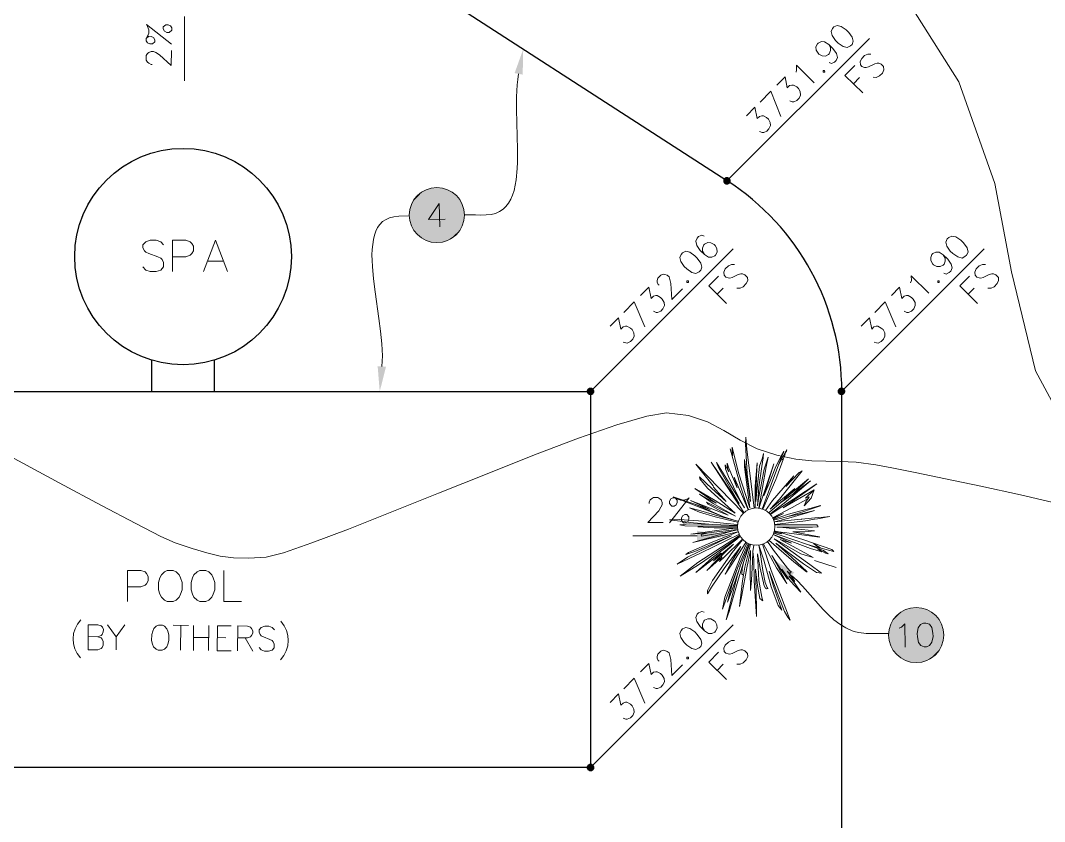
# Model space of a CAD drawing. Header units: millimetres. Extents: x -419 to 20046, y -14642 to 2638.
# Drawn here: x 8.009 to 11.274, y 19.274 to 21.83 of the extents above; entities that cross this region are included whole.
import ezdxf

# ---------------------------------------------------------------- set-up
doc = ezdxf.new("R2010")
doc.units = ezdxf.units.MM
for name, color, linetype in [('PDF11_----LN02', 7, 'Continuous'), ('PDF11_----TX00', 7, 'Continuous'), ('PDF11_PRPN$PRPNCS', 7, 'Continuous'), ('PDF11_PRPN$PRPNCW', 7, 'Continuous')]:
    doc.layers.add(name, color=color, linetype=linetype)
for name, color, linetype, true_color in [('PDF11_0', 7, 'Continuous', 0xb3b3b3), ('PDF11_EXTO$--C3-Surface-EXTO', 7, 'Continuous', 0xb3b3b3), ('PDF11_EXTO$EXLSTR', 7, 'Continuous', 0xb3b3b3)]:
    doc.layers.add(name, color=color, linetype=linetype, true_color=true_color)

msp = doc.modelspace()

# ---------------------------------------------------------------- hatches: boundary and pattern name
at = {"layer": 'PDF11_----TX00', "transparency": 33554559}
msp.add_hatch(color=256, dxfattribs=at).paths.add_polyline_path([(10.2658, 20.1858), (10.1658, 20.2024), (10.1658, 20.1691)])
at = {"layer": 'PDF11_0', "transparency": 33554559}
for points in [[(9.6116, 21.7384), (9.5841, 21.6626), (9.6099, 21.6576)], [(10.2525, 21.3275), (10.2492, 21.3217), (10.2608, 21.3192)], [(10.2608, 21.3192), (10.2575, 21.3309), (10.2525, 21.3275)], [(10.2608, 21.3192), (10.2642, 21.3309), (10.2575, 21.3309)], [(10.27, 21.3275), (10.2642, 21.3309), (10.2608, 21.3192)], [(10.2608, 21.3192), (10.2733, 21.3217), (10.27, 21.3275)], [(10.2608, 21.3192), (10.2492, 21.3217), (10.2492, 21.3159)], [(10.2608, 21.3192), (10.2492, 21.3159), (10.2525, 21.31)], [(10.2525, 21.31), (10.2575, 21.3067), (10.2608, 21.3192)], [(10.2608, 21.3192), (10.2575, 21.3067), (10.2642, 21.3067)], [(10.2608, 21.3192), (10.2733, 21.3159), (10.2733, 21.3217)], [(10.2608, 21.3192), (10.2642, 21.3067), (10.27, 21.31)], [(10.27, 21.31), (10.2733, 21.3159), (10.2608, 21.3192)], [(9.1541, 20.6467), (9.1741, 20.7258), (9.1474, 20.7275)], [(9.8175, 20.6558), (9.8141, 20.65), (9.8266, 20.6467)], [(9.8266, 20.6467), (9.8141, 20.65), (9.8141, 20.6442)], [(9.8266, 20.6467), (9.8141, 20.6442), (9.8175, 20.6383)], [(9.8266, 20.6467), (9.8233, 20.6592), (9.8175, 20.6558)], [(9.8175, 20.6383), (9.8233, 20.635), (9.8266, 20.6467)], [(9.8266, 20.6467), (9.83, 20.6592), (9.8233, 20.6592)], [(9.8266, 20.6467), (9.8233, 20.635), (9.83, 20.635)], [(9.835, 20.6558), (9.83, 20.6592), (9.8266, 20.6467)], [(9.8266, 20.6467), (9.8383, 20.65), (9.835, 20.6558)], [(9.8266, 20.6467), (9.8383, 20.6442), (9.8383, 20.65)], [(9.8266, 20.6467), (9.83, 20.635), (9.835, 20.6383)], [(9.835, 20.6383), (9.8383, 20.6442), (9.8266, 20.6467)], [(10.6175, 20.6558), (10.6142, 20.65), (10.6267, 20.6467)], [(10.6267, 20.6467), (10.6142, 20.65), (10.6142, 20.6442)], [(10.6267, 20.6467), (10.6142, 20.6442), (10.6175, 20.6383)], [(10.6267, 20.6467), (10.6233, 20.6592), (10.6175, 20.6558)], [(10.6175, 20.6383), (10.6233, 20.635), (10.6267, 20.6467)], [(10.6267, 20.6467), (10.63, 20.6592), (10.6233, 20.6592)], [(10.6267, 20.6467), (10.6233, 20.635), (10.63, 20.635)], [(10.635, 20.6558), (10.63, 20.6592), (10.6267, 20.6467)], [(10.6267, 20.6467), (10.6384, 20.65), (10.635, 20.6558)], [(10.6267, 20.6467), (10.6384, 20.6442), (10.6384, 20.65)], [(10.6267, 20.6467), (10.63, 20.635), (10.635, 20.6383)], [(10.635, 20.6383), (10.6384, 20.6442), (10.6267, 20.6467)], [(10.4067, 20.1116), (10.4583, 20.0491), (10.4758, 20.0691)], [(9.8175, 19.4557), (9.8141, 19.4499), (9.8266, 19.4466)], [(9.8266, 19.4466), (9.8141, 19.4499), (9.8141, 19.4432)], [(9.8266, 19.4466), (9.8141, 19.4432), (9.8175, 19.4382)], [(9.8266, 19.4466), (9.8233, 19.4591), (9.8175, 19.4557)], [(9.8175, 19.4382), (9.8233, 19.4349), (9.8266, 19.4466)], [(9.8266, 19.4466), (9.83, 19.4591), (9.8233, 19.4591)], [(9.8266, 19.4466), (9.8233, 19.4349), (9.83, 19.4349)], [(9.835, 19.4557), (9.83, 19.4591), (9.8266, 19.4466)], [(9.8266, 19.4466), (9.8383, 19.4499), (9.835, 19.4557)], [(9.8266, 19.4466), (9.8383, 19.4432), (9.8383, 19.4499)], [(9.8266, 19.4466), (9.83, 19.4349), (9.835, 19.4382)], [(9.835, 19.4382), (9.8383, 19.4432), (9.8266, 19.4466)]]:
    msp.add_hatch(color=7, dxfattribs=at).paths.add_polyline_path(points)
at = {"layer": 'PDF11_0', "true_color": 0xffffff, "transparency": 33554559}
for points in [[(9.3216, 21.2959), (9.2482, 21.2075), (9.3341, 21.2967)], [(9.3341, 21.2967), (9.2482, 21.2075), (9.2499, 21.1884)], [(9.3216, 21.2959), (9.2491, 21.2209), (9.2482, 21.2075)], [(9.3024, 21.29), (9.2491, 21.2209), (9.3216, 21.2959)], [(9.3024, 21.29), (9.2524, 21.2367), (9.2491, 21.2209)], [(9.3341, 21.2967), (9.2499, 21.1884), (9.3582, 21.2942)], [(9.3582, 21.2942), (9.2499, 21.1884), (9.2574, 21.17)], [(9.2907, 21.2842), (9.2524, 21.2367), (9.3024, 21.29)], [(9.3582, 21.2942), (9.2574, 21.17), (9.3783, 21.2859)], [(9.2907, 21.2842), (9.2591, 21.2517), (9.2524, 21.2367)], [(9.3783, 21.2859), (9.2574, 21.17), (9.2649, 21.1567)], [(9.2807, 21.2775), (9.2591, 21.2517), (9.2907, 21.2842)], [(9.2807, 21.2775), (9.2699, 21.2667), (9.2591, 21.2517)], [(9.3783, 21.2859), (9.2649, 21.1567), (9.3974, 21.2717)], [(9.3974, 21.2717), (9.2649, 21.1567), (9.2782, 21.1425)], [(9.3974, 21.2717), (9.2782, 21.1425), (9.4091, 21.2575)], [(9.4091, 21.2575), (9.2782, 21.1425), (9.2916, 21.1325)], [(9.4091, 21.2575), (9.2916, 21.1325), (9.4174, 21.2417)], [(9.4174, 21.2417), (9.2916, 21.1325), (9.3066, 21.1259)], [(9.4174, 21.2417), (9.3066, 21.1259), (9.4241, 21.21)], [(9.4241, 21.21), (9.3066, 21.1259), (9.3257, 21.1217)], [(9.4241, 21.21), (9.3257, 21.1217), (9.4199, 21.1817)], [(9.4199, 21.1817), (9.3257, 21.1217), (9.3457, 21.1217)], [(9.4199, 21.1817), (9.3457, 21.1217), (9.4124, 21.165)], [(9.4124, 21.165), (9.3457, 21.1217), (9.3791, 21.1325)], [(9.4124, 21.165), (9.3791, 21.1325), (9.3966, 21.145)], [(10.85, 19.9558), (10.7767, 19.8674), (10.8625, 19.9574)], [(10.8625, 19.9574), (10.7767, 19.8674), (10.7784, 19.8491)], [(10.85, 19.9558), (10.7775, 19.8816), (10.7767, 19.8674)], [(10.8309, 19.9508), (10.7775, 19.8816), (10.85, 19.9558)], [(10.8309, 19.9508), (10.7809, 19.8974), (10.7775, 19.8816)], [(10.8625, 19.9574), (10.7784, 19.8491), (10.8867, 19.9541)], [(10.8867, 19.9541), (10.7784, 19.8491), (10.7859, 19.8299)], [(10.8192, 19.9449), (10.7809, 19.8974), (10.8309, 19.9508)], [(10.8867, 19.9541), (10.7859, 19.8299), (10.9067, 19.9466)], [(10.8192, 19.9449), (10.7875, 19.9124), (10.7809, 19.8974)], [(10.9067, 19.9466), (10.7859, 19.8299), (10.7934, 19.8174)], [(10.8092, 19.9374), (10.7875, 19.9124), (10.8192, 19.9449)], [(10.8092, 19.9374), (10.7984, 19.9274), (10.7875, 19.9124)], [(10.9067, 19.9466), (10.7934, 19.8174), (10.9259, 19.9324)], [(10.9259, 19.9324), (10.7934, 19.8174), (10.8067, 19.8033)], [(10.9259, 19.9324), (10.8067, 19.8033), (10.9375, 19.9183)], [(10.9375, 19.9183), (10.8067, 19.8033), (10.82, 19.7933)], [(10.9375, 19.9183), (10.82, 19.7933), (10.9459, 19.9024)], [(10.9459, 19.9024), (10.82, 19.7933), (10.835, 19.7866)], [(10.9459, 19.9024), (10.835, 19.7866), (10.9525, 19.8708)], [(10.9525, 19.8708), (10.835, 19.7866), (10.8542, 19.7816)], [(10.9525, 19.8708), (10.8542, 19.7816), (10.9484, 19.8424)], [(10.9484, 19.8424), (10.8542, 19.7816), (10.8742, 19.7816)], [(10.9484, 19.8424), (10.8742, 19.7816), (10.9409, 19.8258)], [(10.9409, 19.8258), (10.8742, 19.7816), (10.9075, 19.7924)], [(10.9409, 19.8258), (10.9075, 19.7924), (10.925, 19.8058)]]:
    msp.add_hatch(color=7, dxfattribs=at).paths.add_polyline_path(points)

# ---------------------------------------------------------------- linework, layer by layer
at = {"layer": 'PDF11_----LN02', "lineweight": 18}
msp.add_lwpolyline([(11.6209, 20.2133), (11.5068, 20.3283), (11.3642, 20.4916), (11.2451, 20.7125), (11.1684, 21.0283), (11.1151, 21.31), (11.0009, 21.6342), (10.8359, 21.8968), (10.5433, 22.1393), (10.2192, 22.326), (9.7899, 22.516), (9.4074, 22.651), (8.9232, 22.7677), (8.6399, 22.8085), (7.959, 22.7627)], dxfattribs=at)
at = {"layer": 'PDF11_----TX00', "lineweight": 20}
for points in [[(8.4098, 21.7726), (8.414, 21.7801), (8.4182, 21.7901), (8.4182, 21.8001), (8.414, 21.8109), (8.4107, 21.8176), (8.4898, 21.7551)], [(8.5315, 21.6384), (8.5315, 21.8434)], [(10.5858, 21.7542), (10.5992, 21.7409), (10.61, 21.7251), (10.6133, 21.7126), (10.6092, 21.7026), (10.6042, 21.6976), (10.5942, 21.6934), (10.5867, 21.6959)], [(8.4282, 21.6901), (8.4248, 21.6901), (8.4173, 21.6942), (8.4132, 21.6976), (8.4098, 21.7042), (8.4098, 21.7184), (8.4132, 21.7251), (8.4173, 21.7284), (8.4248, 21.7317), (8.4323, 21.7317), (8.4398, 21.7284), (8.4515, 21.7209), (8.489, 21.6867), (8.4898, 21.7342)], [(10.7275, 21.6492), (10.7375, 21.6484), (10.7475, 21.6534), (10.7575, 21.6626), (10.7617, 21.6726), (10.7609, 21.6834), (10.7525, 21.6909), (10.745, 21.6942), (10.74, 21.6942), (10.7325, 21.6917), (10.7125, 21.6826), (10.705, 21.6801), (10.7, 21.6809), (10.6917, 21.6834), (10.6867, 21.6892), (10.6859, 21.6992), (10.6909, 21.7092), (10.7, 21.7192), (10.71, 21.7234), (10.72, 21.7234)], [(10.4817, 21.6651), (10.4833, 21.6726), (10.4825, 21.6876), (10.5392, 21.6317)], [(10.695, 21.5992), (10.6375, 21.6551), (10.6692, 21.6867)], [(10.42, 21.6242), (10.4467, 21.6509), (10.4533, 21.6151), (10.4608, 21.6226), (10.4683, 21.6242), (10.4733, 21.6242), (10.4842, 21.6192), (10.4892, 21.6134), (10.495, 21.6034), (10.4958, 21.5926), (10.4917, 21.5826), (10.4842, 21.5751), (10.4742, 21.5709), (10.4692, 21.5709), (10.4617, 21.5742)], [(10.6842, 21.6484), (10.665, 21.6284)], [(10.3667, 21.5701), (10.4008, 21.6051), (10.4333, 21.5242)], [(10.3233, 21.5267), (10.35, 21.5534), (10.3575, 21.5176), (10.365, 21.5242), (10.3725, 21.5267), (10.3775, 21.5267), (10.3875, 21.5209), (10.3933, 21.5159), (10.3992, 21.5051), (10.4, 21.4951), (10.395, 21.4851), (10.3883, 21.4776), (10.3783, 21.4734), (10.3733, 21.4734), (10.365, 21.4759)], [(10.1891, 21.0834), (10.1758, 21.0967), (10.165, 21.1125), (10.1616, 21.1259), (10.1658, 21.1359), (10.1708, 21.1409), (10.1808, 21.145), (10.1883, 21.1425)], [(10.9509, 21.0825), (10.965, 21.0692), (10.9759, 21.0534), (10.9792, 21.0408), (10.975, 21.0308), (10.97, 21.0258), (10.96, 21.0208), (10.9525, 21.0242)], [(10.2925, 20.9767), (10.3033, 20.9767), (10.3133, 20.9808), (10.3225, 20.9908), (10.3275, 21.0008), (10.3267, 21.0108), (10.3183, 21.0192), (10.3108, 21.0225), (10.305, 21.0225), (10.2975, 21.02), (10.2783, 21.0108), (10.2708, 21.0083), (10.265, 21.0092), (10.2575, 21.0117), (10.2525, 21.0175), (10.2517, 21.0275), (10.2558, 21.0375), (10.2658, 21.0475), (10.2758, 21.0517), (10.2858, 21.0517)], [(11.0926, 20.9767), (11.1034, 20.9767), (11.1134, 20.9808), (11.1226, 20.9908), (11.1276, 21.0008), (11.1267, 21.0108), (11.1184, 21.0192), (11.1109, 21.0225), (11.1059, 21.0225), (11.0976, 21.02), (11.0784, 21.0108), (11.0709, 21.0083), (11.0651, 21.0092), (11.0576, 21.0117), (11.0526, 21.0175), (11.0517, 21.0275), (11.0559, 21.0375), (11.0659, 21.0475), (11.0759, 21.0517), (11.0859, 21.0517)], [(10.045, 20.9858), (10.0416, 20.9883), (10.0391, 20.9958), (10.0383, 21.0008), (10.0408, 21.0083), (10.05, 21.0183), (10.0575, 21.0208), (10.0633, 21.02), (10.0708, 21.0175), (10.0766, 21.0125), (10.0791, 21.0042), (10.0825, 20.9917), (10.0858, 20.94), (10.1191, 20.9742)], [(10.26, 20.9275), (10.2033, 20.9833), (10.2342, 21.015)], [(10.8467, 20.9933), (10.8492, 21.0008), (10.8484, 21.0158), (10.905, 20.96)], [(11.0601, 20.9275), (11.0034, 20.9833), (11.0342, 21.015)], [(9.9858, 20.9525), (10.0116, 20.9792), (10.0191, 20.9433), (10.0266, 20.9508), (10.0341, 20.9525), (10.0391, 20.9525), (10.0491, 20.9467), (10.055, 20.9417), (10.0608, 20.9308), (10.0616, 20.9208), (10.0566, 20.9108), (10.05, 20.9033), (10.04, 20.8992), (10.035, 20.8992), (10.0266, 20.9025)], [(10.2492, 20.9767), (10.23, 20.9567)], [(10.7859, 20.9525), (10.8117, 20.9792), (10.8192, 20.9433), (10.8267, 20.9508), (10.8342, 20.9525), (10.8392, 20.9525), (10.85, 20.9467), (10.855, 20.9417), (10.8609, 20.9308), (10.8617, 20.9208), (10.8567, 20.9108), (10.85, 20.9033), (10.84, 20.8992), (10.835, 20.8992), (10.8267, 20.9025)], [(11.0492, 20.9767), (11.03, 20.9567)], [(9.9325, 20.8983), (9.9658, 20.9325), (9.9991, 20.8525)], [(10.7325, 20.8983), (10.7659, 20.9325), (10.7992, 20.8525)], [(9.8891, 20.855), (9.9158, 20.8817), (9.9233, 20.8458), (9.93, 20.8525), (9.9375, 20.855), (9.9425, 20.855), (9.9533, 20.8492), (9.9591, 20.8442), (9.9641, 20.8333), (9.965, 20.8233), (9.9608, 20.8133), (9.9533, 20.8058), (9.9433, 20.8008), (9.9383, 20.8017), (9.9308, 20.8042)], [(10.6892, 20.855), (10.7159, 20.8817), (10.7234, 20.8458), (10.73, 20.8525), (10.7375, 20.855), (10.7425, 20.855), (10.7534, 20.8492), (10.7592, 20.8442), (10.765, 20.8333), (10.765, 20.8233), (10.7609, 20.8133), (10.7534, 20.8058), (10.7434, 20.8008), (10.7384, 20.8017), (10.7309, 20.8042)], [(10.0133, 20.2891), (10.0133, 20.2933), (10.0166, 20.3008), (10.0208, 20.3041), (10.0275, 20.3083), (10.0408, 20.3083), (10.0475, 20.3041), (10.0516, 20.3008), (10.055, 20.2925), (10.055, 20.285), (10.0508, 20.2775), (10.0441, 20.2658), (10.0091, 20.2283), (10.0575, 20.2283)], [(10.0958, 20.3075), (10.1025, 20.3041), (10.1133, 20.3), (10.1233, 20.3), (10.1333, 20.3033), (10.1408, 20.3075), (10.0783, 20.2275)], [(9.9616, 20.1858), (10.1658, 20.1858)], [(10.1891, 19.8833), (10.1758, 19.8966), (10.165, 19.9124), (10.1616, 19.9258), (10.1658, 19.9358), (10.1708, 19.9408), (10.1808, 19.9449), (10.1883, 19.9424)], [(8.2865, 19.9024), (8.314, 19.8641), (8.3132, 19.8224)], [(8.314, 19.8641), (8.3415, 19.9016)], [(8.544, 19.8999), (8.4957, 19.9008)], [(8.519, 19.8208), (8.5198, 19.9008)], [(8.5599, 19.8199), (8.5607, 19.8999)], [(8.6082, 19.8199), (8.609, 19.8999)], [(8.6799, 19.8191), (8.6357, 19.8191), (8.6365, 19.8991), (8.6807, 19.8991)], [(8.7007, 19.8191), (8.7015, 19.8991), (8.7324, 19.8983), (8.7424, 19.8949), (8.7457, 19.8908), (8.749, 19.8833), (8.749, 19.8758), (8.7457, 19.8683), (8.7424, 19.8641), (8.7324, 19.8608), (8.7015, 19.8608)], [(8.7699, 19.8299), (8.7765, 19.8224), (8.7865, 19.8183), (8.7999, 19.8183), (8.8107, 19.8216), (8.8174, 19.8291), (8.8174, 19.8408), (8.814, 19.8483), (8.8107, 19.8524), (8.804, 19.8558), (8.7832, 19.8641), (8.7765, 19.8674), (8.7732, 19.8716), (8.7699, 19.8791), (8.7699, 19.8866), (8.7765, 19.8941), (8.7874, 19.8983), (8.8007, 19.8983), (8.8115, 19.8941), (8.8182, 19.8866)], [(8.2248, 19.8649), (8.2557, 19.8641)], [(8.609, 19.8616), (8.5607, 19.8616)], [(8.6632, 19.8608), (8.6357, 19.8616)], [(8.749, 19.8183), (8.7249, 19.8608)], [(10.045, 19.7857), (10.0416, 19.7882), (10.0391, 19.7958), (10.0383, 19.8008), (10.0408, 19.8083), (10.05, 19.8183), (10.0575, 19.8208), (10.0633, 19.8199), (10.0708, 19.8174), (10.0766, 19.8124), (10.0791, 19.8041), (10.0825, 19.7916), (10.0858, 19.7399), (10.1191, 19.7741)], [(10.2925, 19.7766), (10.3033, 19.7766), (10.3133, 19.7807), (10.3225, 19.7907), (10.3275, 19.8008), (10.3267, 19.8108), (10.3183, 19.8191), (10.3108, 19.8224), (10.305, 19.8224), (10.2975, 19.8199), (10.2783, 19.8108), (10.2708, 19.8083), (10.265, 19.8091), (10.2575, 19.8116), (10.2525, 19.8166), (10.2517, 19.8274), (10.2558, 19.8374), (10.2658, 19.8466), (10.2758, 19.8516), (10.2858, 19.8516)], [(10.26, 19.7274), (10.2033, 19.7832), (10.2342, 19.8149)], [(9.9858, 19.7524), (10.0116, 19.7791), (10.0191, 19.7432), (10.0266, 19.7507), (10.0341, 19.7524), (10.0391, 19.7524), (10.0491, 19.7466), (10.055, 19.7416), (10.0608, 19.7307), (10.0616, 19.7207), (10.0566, 19.7107), (10.05, 19.7032), (10.04, 19.6991), (10.035, 19.6991), (10.0266, 19.7016)], [(10.2492, 19.7766), (10.23, 19.7566)], [(9.9325, 19.6982), (9.9658, 19.7324), (9.9991, 19.6524)], [(9.8891, 19.6541), (9.9158, 19.6816), (9.9233, 19.6457), (9.93, 19.6524), (9.9375, 19.6549), (9.9425, 19.6549), (9.9533, 19.6491), (9.9591, 19.6441), (9.9641, 19.6332), (9.965, 19.6232), (9.9608, 19.6132), (9.9533, 19.6057), (9.9433, 19.6007), (9.9383, 19.6016), (9.9308, 19.6041)]]:
    msp.add_lwpolyline(points, dxfattribs=at)
for points in [[(8.464, 21.8034), (8.464, 21.8101), (8.4715, 21.8167), (8.479, 21.8167), (8.4865, 21.8134), (8.4907, 21.8067), (8.4907, 21.7992), (8.4823, 21.7926), (8.4748, 21.7926), (8.4673, 21.7967)], [(10.5975, 21.8051), (10.6025, 21.8101), (10.6125, 21.8142), (10.6259, 21.8117), (10.6417, 21.8009), (10.65, 21.7926), (10.6609, 21.7767), (10.6642, 21.7642), (10.66, 21.7542), (10.655, 21.7492), (10.645, 21.7442), (10.6317, 21.7476), (10.6158, 21.7584), (10.6075, 21.7667), (10.5967, 21.7826), (10.5933, 21.7951)], [(8.4173, 21.7801), (8.4257, 21.7792), (8.4332, 21.7759), (8.4365, 21.7692), (8.4365, 21.7626), (8.429, 21.7559), (8.4215, 21.7559), (8.414, 21.7592), (8.4098, 21.7659), (8.4098, 21.7726)], [(10.5917, 21.7442), (10.5917, 21.7342), (10.5875, 21.7242), (10.585, 21.7217), (10.575, 21.7167), (10.565, 21.7176), (10.5542, 21.7226), (10.5517, 21.7259), (10.5458, 21.7359), (10.545, 21.7459), (10.55, 21.7559), (10.5525, 21.7584), (10.5625, 21.7634), (10.5725, 21.7626), (10.5858, 21.7542)], [(10.5675, 21.6709), (10.5725, 21.6709), (10.5733, 21.6659), (10.5683, 21.6659)], [(10.9634, 21.1334), (10.9684, 21.1384), (10.9784, 21.1425), (10.9909, 21.14), (11.0067, 21.1292), (11.015, 21.1209), (11.0267, 21.105), (11.03, 21.0917), (11.025, 21.0817), (11.02, 21.0775), (11.0109, 21.0725), (10.9975, 21.0759), (10.9817, 21.0867), (10.9734, 21.0942), (10.9625, 21.11), (10.9592, 21.1234)], [(10.115, 21.0842), (10.12, 21.0892), (10.13, 21.0942), (10.1433, 21.0909), (10.1591, 21.08), (10.1666, 21.0717), (10.1783, 21.0559), (10.1816, 21.0434), (10.1775, 21.0333), (10.1725, 21.0283), (10.1625, 21.0233), (10.1491, 21.0267), (10.1333, 21.0375), (10.125, 21.0459), (10.1141, 21.0617), (10.1108, 21.0742)], [(10.1833, 21.0942), (10.1833, 21.1042), (10.1875, 21.1142), (10.19, 21.1167), (10.2, 21.1217), (10.21, 21.1209), (10.2208, 21.1159), (10.2233, 21.1125), (10.2292, 21.1025), (10.23, 21.0917), (10.225, 21.0817), (10.2225, 21.08), (10.2125, 21.075), (10.2025, 21.075), (10.1891, 21.0834)], [(10.9567, 21.0725), (10.9575, 21.0625), (10.9534, 21.0525), (10.9509, 21.05), (10.9409, 21.045), (10.93, 21.0459), (10.92, 21.0509), (10.9175, 21.0534), (10.9117, 21.0642), (10.9109, 21.0742), (10.915, 21.0842), (10.9175, 21.0867), (10.9275, 21.0917), (10.9375, 21.0909), (10.9509, 21.0825)], [(10.1333, 20.9992), (10.1383, 20.9992), (10.1383, 20.9942), (10.1333, 20.9942)], [(10.9334, 20.9992), (10.9384, 20.9992), (10.9384, 20.9942), (10.9334, 20.9942)], [(10.1025, 20.3), (10.1025, 20.2925), (10.0991, 20.285), (10.0925, 20.2808), (10.0858, 20.2808), (10.0783, 20.2891), (10.0783, 20.2966), (10.0825, 20.3041), (10.0891, 20.3075), (10.0958, 20.3075)], [(10.1266, 20.2541), (10.1333, 20.2541), (10.14, 20.2466), (10.14, 20.2391), (10.1366, 20.2308), (10.1291, 20.2275), (10.1225, 20.2275), (10.1158, 20.235), (10.1158, 20.2425), (10.1191, 20.25)], [(10.1833, 19.8941), (10.1833, 19.9041), (10.1875, 19.9141), (10.19, 19.9166), (10.2, 19.9216), (10.21, 19.9208), (10.2208, 19.9149), (10.2233, 19.9124), (10.2292, 19.9024), (10.23, 19.8916), (10.225, 19.8816), (10.2225, 19.8791), (10.2125, 19.8749), (10.2025, 19.8749), (10.1891, 19.8833)], [(8.2657, 19.8608), (8.269, 19.8566), (8.2723, 19.8491), (8.2723, 19.8374), (8.269, 19.8299), (8.2657, 19.8266), (8.2548, 19.8224), (8.224, 19.8224), (8.2248, 19.9024), (8.2557, 19.9024), (8.2657, 19.8991), (8.2698, 19.8949), (8.2732, 19.8874), (8.2723, 19.8799), (8.269, 19.8716), (8.2657, 19.8683), (8.2557, 19.8641)], [(8.4482, 19.9008), (8.4615, 19.9008), (8.4682, 19.8974), (8.4748, 19.8891), (8.4782, 19.8816), (8.4815, 19.8699), (8.4815, 19.8516), (8.4782, 19.8399), (8.4748, 19.8324), (8.4673, 19.8249), (8.4607, 19.8208), (8.4473, 19.8208), (8.4407, 19.8249), (8.4332, 19.8324), (8.4298, 19.8399), (8.4265, 19.8516), (8.4273, 19.8708), (8.4307, 19.8824), (8.434, 19.8899), (8.4407, 19.8974)], [(10.115, 19.8841), (10.12, 19.8891), (10.13, 19.8941), (10.1433, 19.8908), (10.1591, 19.8799), (10.1666, 19.8716), (10.1783, 19.8558), (10.1816, 19.8433), (10.1775, 19.8333), (10.1725, 19.8283), (10.1625, 19.8233), (10.1491, 19.8266), (10.1333, 19.8374), (10.125, 19.8458), (10.1141, 19.8616), (10.1108, 19.8741)], [(10.1333, 19.7991), (10.1383, 19.7991), (10.1383, 19.7941), (10.1333, 19.7941)]]:
    msp.add_lwpolyline(points, close=True, dxfattribs=at)
for centre, radius, start, end in [((8.265, 19.857), 0.0888, 136.3779, 222.8372), ((8.7734, 19.8529), 0.0892, 315.8204, 42.6206)]:
    msp.add_arc(centre, radius, start, end, dxfattribs=at)
at = {"layer": 'PDF11_0', "color": 7, "lineweight": 20}
for points in [[(10.7159, 21.7734), (10.2608, 21.3192)], [(9.5966, 21.6601), (9.5941, 21.6426), (9.5924, 21.6251), (9.5908, 21.6059), (9.5899, 21.5867), (9.5899, 21.5459), (9.5908, 21.5034), (9.5933, 21.4192), (9.5933, 21.3784), (9.5924, 21.3584), (9.5891, 21.3217), (9.5824, 21.2884), (9.5774, 21.2734), (9.5716, 21.26), (9.5649, 21.2475), (9.5566, 21.2367), (9.5474, 21.2284), (9.5358, 21.2209), (9.5233, 21.215), (9.5091, 21.2117), (9.4933, 21.21), (9.4766, 21.2092), (9.4591, 21.21), (9.4241, 21.21)], [(9.3632, 21.1967), (9.3091, 21.1959), (9.3441, 21.2467), (9.3457, 21.1717)], [(9.1607, 20.7267), (9.1616, 20.7433), (9.1624, 20.7608), (9.1607, 20.7992), (9.1566, 20.8392), (9.1507, 20.88), (9.1391, 20.965), (9.1341, 21.0058), (9.1307, 21.045), (9.1299, 21.0642), (9.1291, 21.0825), (9.1299, 21.1), (9.1316, 21.1159), (9.1341, 21.1317), (9.1374, 21.1459), (9.1416, 21.1584), (9.1474, 21.17), (9.1549, 21.18), (9.1632, 21.1892), (9.1741, 21.1959), (9.1857, 21.2009), (9.1991, 21.2042), (9.2149, 21.2059), (9.2482, 21.2067)], [(10.2808, 21.1017), (9.8266, 20.6467)], [(11.0809, 21.1017), (10.6267, 20.6467)], [(10.7767, 19.8741), (10.7284, 19.8741), (10.705, 19.8749), (10.6817, 19.8774), (10.6709, 19.8799), (10.66, 19.8833), (10.64, 19.8924), (10.6208, 19.9041), (10.6025, 19.9183), (10.585, 19.9341), (10.5675, 19.9508), (10.535, 19.9883), (10.5017, 20.0258), (10.485, 20.0433), (10.4675, 20.0591)], [(10.2808, 19.9016), (9.8266, 19.4466)], [(10.81, 19.8916), (10.8175, 19.8949), (10.8284, 19.9058), (10.8292, 19.8308)]]:
    msp.add_lwpolyline(points, dxfattribs=at)
at = {"layer": 'PDF11_0', "color": 7, "lineweight": 0, "true_color": 0xffffff}
for points in [[(9.3966, 21.145), (9.3791, 21.1325)], [(10.925, 19.8058), (10.9075, 19.7924)]]:
    msp.add_lwpolyline(points, dxfattribs=at)
at = {"layer": 'PDF11_0', "lineweight": 18}
msp.add_lwpolyline([(11.3334, 20.285), (11.1976, 20.3166), (11.0709, 20.3441), (10.9584, 20.3683), (10.8617, 20.3883), (10.7867, 20.4033), (10.7359, 20.4125), (10.6734, 20.4208), (10.6225, 20.4233), (10.5767, 20.4241), (10.5317, 20.4258), (10.4808, 20.4308), (10.42, 20.4433), (10.3575, 20.4641), (10.3033, 20.4916), (10.2517, 20.5225), (10.1991, 20.55), (10.1391, 20.57), (10.0683, 20.5783), (10.0058, 20.5683), (9.91, 20.54), (9.7883, 20.4975), (9.6474, 20.4441), (9.4966, 20.3841), (9.3416, 20.3225), (9.1924, 20.2625), (9.0549, 20.2074), (8.9374, 20.1633), (8.8474, 20.1316), (8.7924, 20.1183), (8.7357, 20.1149), (8.6882, 20.1158), (8.6457, 20.1216), (8.6032, 20.1316), (8.5565, 20.1458), (8.5015, 20.1641), (8.4565, 20.1841), (8.3765, 20.225), (8.2665, 20.2825), (8.1315, 20.355), (7.9765, 20.4391)], dxfattribs=at)
at = {"layer": 'PDF11_0', "color": 7, "lineweight": 20}
msp.add_lwpolyline([(10.8884, 19.9074), (10.8959, 19.9074), (10.9067, 19.9041), (10.9142, 19.8933), (10.9175, 19.8758), (10.9184, 19.8649), (10.915, 19.8466), (10.9075, 19.8358), (10.8975, 19.8324), (10.89, 19.8324), (10.8792, 19.8358), (10.8717, 19.8458), (10.8684, 19.8641), (10.8675, 19.8749), (10.8709, 19.8924), (10.8784, 19.9033)], close=True, dxfattribs=at)
for centre in [(9.3362, 21.2096), (10.8646, 19.8695)]:
    msp.add_circle(centre, 0.0879, dxfattribs=at)
at = {"layer": 'PDF11_EXTO$--C3-Surface-EXTO', "lineweight": 18}
msp.add_lwpolyline([(11.3334, 20.285), (11.1976, 20.3166), (11.0709, 20.3441), (10.9584, 20.3683), (10.8617, 20.3883), (10.7867, 20.4033), (10.7359, 20.4125), (10.6734, 20.4208), (10.6225, 20.4233), (10.5767, 20.4241), (10.5317, 20.4258), (10.4808, 20.4308), (10.42, 20.4433), (10.3575, 20.4641), (10.3033, 20.4916), (10.2517, 20.5225), (10.1991, 20.55), (10.1391, 20.57), (10.0683, 20.5783), (10.0058, 20.5683), (9.91, 20.54), (9.7883, 20.4975), (9.6474, 20.4441), (9.4966, 20.3841), (9.3416, 20.3225), (9.1924, 20.2625), (9.0549, 20.2074), (8.9374, 20.1633), (8.8474, 20.1316), (8.7924, 20.1183), (8.7357, 20.1149), (8.6882, 20.1158), (8.6457, 20.1216), (8.6032, 20.1316), (8.5565, 20.1458), (8.5015, 20.1641), (8.4565, 20.1841), (8.3765, 20.225), (8.2665, 20.2825), (8.1315, 20.355), (7.9765, 20.4391)], dxfattribs=at)
at = {"layer": 'PDF11_EXTO$EXLSTR', "lineweight": 18}
for points in [[(10.33, 20.27), (10.325, 20.2833), (10.3042, 20.3441), (10.2717, 20.4633), (10.2792, 20.4416), (10.2783, 20.4691), (10.2808, 20.4558), (10.2983, 20.3866), (10.3342, 20.2758), (10.3175, 20.4058), (10.3167, 20.43), (10.3208, 20.4033), (10.3358, 20.2958), (10.3342, 20.3191), (10.3258, 20.3825), (10.32, 20.4791), (10.3217, 20.5008), (10.325, 20.4616), (10.3483, 20.275)], [(10.3625, 20.2741), (10.3858, 20.4058), (10.3925, 20.4366), (10.38, 20.3991), (10.3617, 20.305), (10.3583, 20.2816), (10.3633, 20.3416), (10.3725, 20.4075), (10.3767, 20.435), (10.3767, 20.4358), (10.3775, 20.4483), (10.375, 20.4358), (10.3742, 20.435), (10.3733, 20.4316), (10.365, 20.4083), (10.3558, 20.3183), (10.3533, 20.2958), (10.3558, 20.3775), (10.3575, 20.4191), (10.3508, 20.345), (10.3508, 20.275)], [(10.3733, 20.2716), (10.4067, 20.3616), (10.4083, 20.3666), (10.4258, 20.4125), (10.4375, 20.4425), (10.44, 20.4491), (10.4425, 20.4558), (10.4383, 20.4491), (10.4342, 20.4416), (10.415, 20.4025), (10.3975, 20.3583), (10.3792, 20.3133), (10.3825, 20.3233), (10.4108, 20.4158), (10.4092, 20.4125), (10.3675, 20.2866), (10.3642, 20.2741)], [(10.4483, 20.4516), (10.4458, 20.4433), (10.4408, 20.4308), (10.4375, 20.43), (10.4408, 20.43), (10.4208, 20.3741), (10.4175, 20.3658), (10.3758, 20.2708)], [(10.45, 20.4566), (10.4467, 20.4508), (10.4425, 20.4433), (10.4258, 20.4125)], [(10.4508, 20.4566), (10.4483, 20.4516), (10.4508, 20.4566), (10.4525, 20.4608), (10.4467, 20.4508)], [(10.4508, 20.4591), (10.4525, 20.4608), (10.4517, 20.4591)], [(10.3133, 20.2591), (10.1625, 20.415), (10.2175, 20.3458), (10.2183, 20.3416), (10.2592, 20.2958), (10.2133, 20.3366), (10.1741, 20.3741), (10.175, 20.3675), (10.1991, 20.3383), (10.2875, 20.2583), (10.2233, 20.2983), (10.1583, 20.3375), (10.2267, 20.29), (10.2016, 20.3033), (10.1741, 20.3191), (10.2175, 20.2891), (10.2883, 20.2491), (10.2217, 20.2808), (10.1958, 20.2933), (10.2008, 20.2875), (10.265, 20.2525), (10.145, 20.2991), (10.2075, 20.27), (10.1583, 20.2875)], [(10.315, 20.2608), (10.2108, 20.4208), (10.3, 20.2891), (10.235, 20.4025), (10.2283, 20.42), (10.2367, 20.4058), (10.3167, 20.275), (10.2983, 20.3091), (10.2658, 20.375), (10.2567, 20.4), (10.2558, 20.4125), (10.2667, 20.39), (10.2633, 20.4016), (10.2617, 20.4175), (10.2675, 20.4025), (10.2942, 20.3391), (10.2842, 20.3733), (10.3008, 20.3341), (10.3292, 20.2691)], [(10.3842, 20.2666), (10.4067, 20.2991), (10.4742, 20.3775), (10.4492, 20.3433), (10.4917, 20.3883), (10.5008, 20.3933), (10.4292, 20.3033), (10.3992, 20.2708), (10.4775, 20.3375), (10.4458, 20.305), (10.5217, 20.3683), (10.4717, 20.3191), (10.5275, 20.3616), (10.4433, 20.2908), (10.3983, 20.255)], [(10.3992, 20.2541), (10.5483, 20.3516), (10.44, 20.275), (10.5392, 20.3333), (10.5117, 20.3066), (10.5233, 20.31), (10.52, 20.305)], [(10.2483, 20.2475), (10.09, 20.31), (10.1583, 20.2875), (10.2483, 20.2475), (10.2875, 20.235), (10.2967, 20.2325)], [(10.5392, 20.3333), (10.53, 20.3066), (10.5075, 20.2816), (10.5125, 20.2941), (10.52, 20.305), (10.4692, 20.2766), (10.4067, 20.2433)], [(10.4717, 20.3191), (10.4325, 20.2925)], [(10.3942, 20.2591), (10.3975, 20.2625), (10.4325, 20.2925), (10.4425, 20.3008), (10.4458, 20.305)], [(10.4083, 20.2383), (10.4575, 20.255), (10.5125, 20.27), (10.525, 20.2733), (10.56, 20.2825), (10.56, 20.2816), (10.5217, 20.2691), (10.51, 20.265), (10.4558, 20.2475), (10.5067, 20.2583), (10.515, 20.26), (10.5408, 20.2666), (10.5142, 20.2583), (10.5058, 20.2558), (10.4583, 20.2425), (10.4133, 20.2308), (10.4983, 20.2391), (10.4983, 20.2383), (10.4992, 20.2391), (10.5417, 20.2433), (10.5517, 20.2441), (10.57, 20.2458), (10.5892, 20.2475), (10.55, 20.2408), (10.5408, 20.2391), (10.5117, 20.2341), (10.4133, 20.2225)], [(10.2958, 20.23), (10.2808, 20.2333), (10.2317, 20.245), (10.2233, 20.2466), (10.1741, 20.2616), (10.1416, 20.275), (10.1708, 20.2675), (10.24, 20.2475), (10.2875, 20.235)], [(10.4067, 20.2425), (10.4417, 20.2575), (10.4083, 20.24)], [(10.41, 20.2358), (10.445, 20.245), (10.4558, 20.2475)], [(10.2942, 20.2191), (10.2167, 20.2225), (10.1541, 20.2275), (10.0775, 20.2366), (10.11, 20.2383), (10.185, 20.2333), (10.2942, 20.2225)], [(10.2942, 20.2166), (10.2025, 20.2166), (10.1266, 20.2175), (10.1108, 20.2208), (10.1416, 20.2241), (10.2167, 20.2225)], [(10.2942, 20.2116), (10.2208, 20.2116), (10.1683, 20.215), (10.2025, 20.2166)], [(10.4133, 20.2208), (10.5342, 20.2208), (10.5383, 20.2208), (10.5475, 20.2208), (10.5525, 20.215), (10.5342, 20.2141), (10.5317, 20.2141), (10.42, 20.2141), (10.4392, 20.2125), (10.54, 20.2016), (10.5092, 20.1991), (10.4708, 20.1991), (10.5558, 20.1824), (10.5558, 20.1816), (10.4433, 20.1966), (10.4258, 20.1991), (10.51, 20.1724), (10.5958, 20.1424), (10.6025, 20.1358), (10.5608, 20.1466), (10.5367, 20.1616), (10.5558, 20.1483), (10.5508, 20.1491), (10.5183, 20.1583), (10.5692, 20.1391), (10.5842, 20.1283), (10.575, 20.1308), (10.5508, 20.1449), (10.5642, 20.1349), (10.5275, 20.1458), (10.4083, 20.1908), (10.4667, 20.1624), (10.4308, 20.1749), (10.5092, 20.1316), (10.5358, 20.1166), (10.4967, 20.1291), (10.4183, 20.1733), (10.4117, 20.1766), (10.525, 20.0941), (10.5625, 20.0674), (10.5467, 20.0691), (10.5058, 20.0966), (10.4175, 20.1624), (10.4667, 20.1183), (10.5167, 20.0716), (10.515, 20.0716), (10.4742, 20.1033), (10.395, 20.1724)], [(10.4133, 20.2308), (10.4117, 20.23)], [(10.2992, 20.1908), (10.1791, 20.1316), (10.1025, 20.0958), (10.1358, 20.1183), (10.2758, 20.1858), (10.1591, 20.1358), (10.13, 20.1266), (10.1391, 20.1333), (10.2158, 20.1674), (10.2967, 20.1983)], [(10.31, 20.1741), (10.2517, 20.1174), (10.2408, 20.1074), (10.2375, 20.1041), (10.2408, 20.1116), (10.2458, 20.1191), (10.1975, 20.0758), (10.2242, 20.1041), (10.2825, 20.1591), (10.2183, 20.1058), (10.2425, 20.1316), (10.1616, 20.0691), (10.2142, 20.1158), (10.2925, 20.1758), (10.3025, 20.1841), (10.1708, 20.0933), (10.1125, 20.0574), (10.1683, 20.1008), (10.3008, 20.1874)], [(10.295, 20.2066), (10.2016, 20.1958), (10.1458, 20.1916), (10.2675, 20.2083), (10.2942, 20.2108)], [(10.2958, 20.1991), (10.1525, 20.1649), (10.2758, 20.2008)], [(10.295, 20.2049), (10.2758, 20.2008), (10.18, 20.1849), (10.1791, 20.1899), (10.2016, 20.1958)], [(10.4117, 20.1999), (10.4367, 20.1924), (10.4092, 20.1966)], [(10.41, 20.1949), (10.4308, 20.1883), (10.5183, 20.1583)], [(10.4117, 20.2016), (10.4258, 20.1991)], [(10.3217, 20.1649), (10.2742, 20.0924), (10.2558, 20.0641), (10.2717, 20.0958), (10.305, 20.1524), (10.2542, 20.0849), (10.2117, 20.0224), (10.1991, 20.0008), (10.1991, 20.0116), (10.215, 20.0433), (10.2783, 20.1324), (10.3108, 20.1733)], [(10.3358, 20.1583), (10.3183, 20.0858), (10.3142, 20.0608), (10.3092, 20.0633), (10.31, 20.0816), (10.3142, 20.1008), (10.2983, 20.0491), (10.2683, 19.9449), (10.2592, 19.9183), (10.295, 20.0616), (10.3033, 20.0883), (10.2783, 20.0133), (10.2633, 19.9741), (10.2783, 20.0316), (10.295, 20.0824), (10.265, 20.0024), (10.2467, 19.9516), (10.2542, 19.9908), (10.3033, 20.1174), (10.325, 20.1624)], [(10.295, 20.0824), (10.3292, 20.1608)], [(10.3633, 20.1558), (10.3658, 20.1399), (10.3758, 20.0758), (10.3833, 20.0374), (10.3892, 20.0216), (10.3917, 20.0183), (10.3925, 20.0183), (10.3875, 20.0166), (10.3842, 20.0191), (10.38, 20.0266), (10.3667, 20.0824), (10.3583, 20.1283), (10.3633, 20.0433), (10.3725, 19.9908), (10.3758, 19.9791), (10.3658, 19.9866), (10.3583, 20.0274), (10.3525, 20.0799), (10.3533, 20.0549), (10.3558, 19.9524), (10.3558, 19.9283), (10.3475, 20.0424), (10.3467, 20.1108), (10.3442, 20.1358), (10.3425, 20.1033), (10.3392, 20.0449), (10.3367, 20.0116), (10.335, 20.0766), (10.3367, 20.1391), (10.325, 20.0841), (10.3092, 19.9966), (10.3017, 19.9608), (10.3108, 20.0424), (10.3142, 20.0608)], [(10.3025, 20.0874), (10.3325, 20.1591)], [(10.3142, 20.1008), (10.3333, 20.1591)], [(10.3467, 20.1558), (10.3442, 20.1358)], [(10.375, 20.1591), (10.4017, 20.0758), (10.4625, 19.9174), (10.4558, 19.9266), (10.445, 19.9449), (10.4158, 20.0191), (10.3958, 20.0733), (10.4083, 20.0291), (10.4367, 19.9491), (10.4325, 19.9533), (10.425, 19.9633), (10.4017, 20.0233), (10.3783, 20.1083), (10.3633, 20.1566)], [(10.39, 20.1683), (10.4092, 20.1408), (10.4542, 20.0824), (10.4633, 20.0733), (10.4658, 20.0724), (10.4658, 20.0708), (10.4633, 20.0674), (10.4608, 20.0674), (10.4533, 20.0733), (10.47, 20.0516), (10.4775, 20.0399), (10.4583, 20.0583), (10.4783, 20.0324), (10.4967, 20.0066), (10.4633, 20.0424), (10.4358, 20.0799), (10.4542, 20.0474), (10.435, 20.0758), (10.4042, 20.1233), (10.4242, 20.0874), (10.4525, 20.0341), (10.4192, 20.0841), (10.3775, 20.1599)], [(10.6092, 20.0849), (10.5408, 20.1074)]]:
    msp.add_lwpolyline(points, dxfattribs=at)
msp.add_lwpolyline([(10.5692, 20.245), (10.57, 20.2458)], close=True, dxfattribs=at)
msp.add_circle((10.3546, 20.2154), 0.0596, dxfattribs=at)
at = {"layer": 'PDF11_PRPN$PRPNCS', "lineweight": 30}
for points in [[(10.2608, 21.3192), (9.1482, 22.0384)], [(8.4265, 20.7467), (8.4265, 20.6467)], [(8.6265, 20.7467), (8.6265, 20.6467)]]:
    msp.add_lwpolyline(points, dxfattribs=at)
msp.add_lwpolyline([(10.6267, 20.6467), (10.6267, 18.6465), (6.4263, 18.6465), (6.4263, 20.6467, -0.254439), (6.792, 21.3192)], format="xyb", dxfattribs=at)
msp.add_lwpolyline([(7.2264, 19.4466), (7.2264, 20.6467), (9.8266, 20.6467), (9.8266, 19.4466)], close=True, dxfattribs=at)
msp.add_circle((8.5269, 21.0771), 0.3454, dxfattribs=at)
msp.add_arc((9.827, 20.6471), 0.8005, 0, 57.1014, dxfattribs=at)
at = {"layer": 'PDF11_PRPN$PRPNCW', "lineweight": 20}
for points in [[(8.399, 21.0442), (8.4082, 21.0342), (8.4223, 21.03), (8.4415, 21.03), (8.4557, 21.0342), (8.4648, 21.0442), (8.4648, 21.0584), (8.4607, 21.0675), (8.4557, 21.0725), (8.4465, 21.0767), (8.4182, 21.0867), (8.4082, 21.0909), (8.404, 21.0959), (8.399, 21.105), (8.399, 21.115), (8.4082, 21.1242), (8.4223, 21.1292), (8.4415, 21.1292), (8.4557, 21.1242), (8.4648, 21.115)], [(8.4932, 21.03), (8.4932, 21.1292), (8.5357, 21.1292), (8.5499, 21.1242), (8.5549, 21.1192), (8.5599, 21.11), (8.5599, 21.0959), (8.5549, 21.0867), (8.5499, 21.0817), (8.5357, 21.0767), (8.4932, 21.0767)], [(8.5924, 21.03), (8.6307, 21.1292), (8.6682, 21.03)], [(8.654, 21.0625), (8.6065, 21.0625)], [(8.3498, 19.9766), (8.3498, 20.0758), (8.3923, 20.0758), (8.4065, 20.0708), (8.4107, 20.0658), (8.4157, 20.0566), (8.4157, 20.0424), (8.4107, 20.0333), (8.4065, 20.0283), (8.3923, 20.0233), (8.3498, 20.0233)], [(8.7132, 19.9766), (8.6565, 19.9766), (8.6565, 20.0758)]]:
    msp.add_lwpolyline(points, dxfattribs=at)
for points in [[(8.4765, 20.0758), (8.4957, 20.0758), (8.5048, 20.0708), (8.5148, 20.0616), (8.519, 20.0516), (8.524, 20.0374), (8.524, 20.0141), (8.519, 19.9999), (8.5148, 19.9908), (8.5048, 19.9808), (8.4957, 19.9766), (8.4765, 19.9766), (8.4673, 19.9808), (8.4582, 19.9908), (8.4532, 19.9999), (8.4482, 20.0141), (8.4482, 20.0374), (8.4532, 20.0516), (8.4582, 20.0616), (8.4673, 20.0708)], [(8.5807, 20.0758), (8.5999, 20.0758), (8.609, 20.0708), (8.6182, 20.0616), (8.6232, 20.0516), (8.6282, 20.0374), (8.6282, 20.0141), (8.6232, 19.9999), (8.6182, 19.9908), (8.609, 19.9808), (8.5999, 19.9766), (8.5807, 19.9766), (8.5715, 19.9808), (8.5615, 19.9908), (8.5574, 19.9999), (8.5524, 20.0141), (8.5524, 20.0374), (8.5574, 20.0516), (8.5615, 20.0616), (8.5715, 20.0708)]]:
    msp.add_lwpolyline(points, close=True, dxfattribs=at)

doc.saveas('drawing.dxf')
